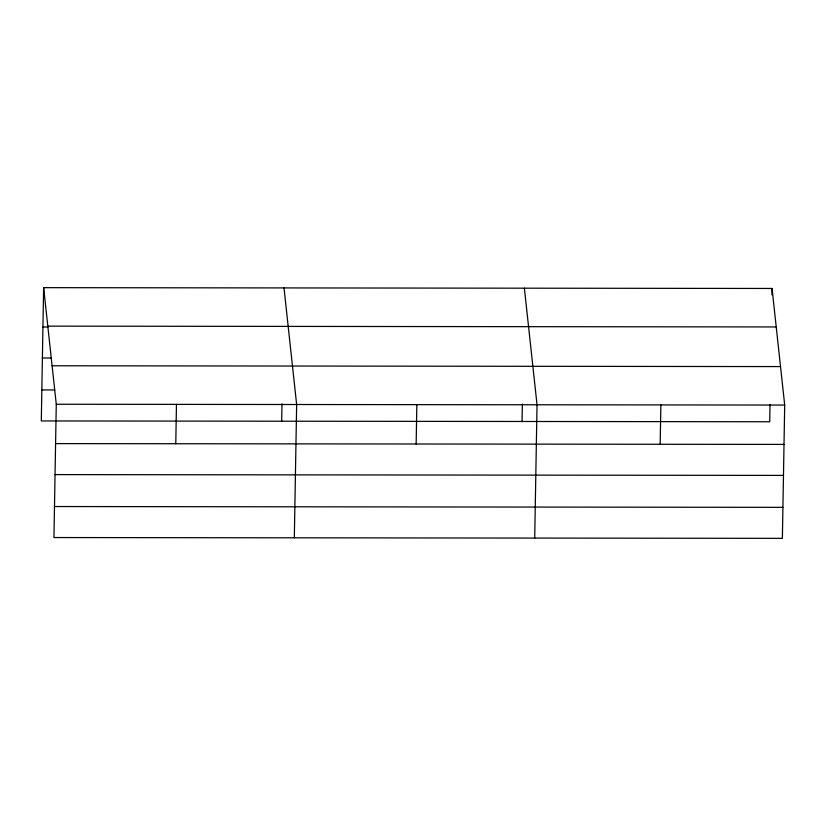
<?xml version="1.0" encoding="UTF-8"?>
<svg xmlns="http://www.w3.org/2000/svg" width="826" height="826" viewBox="0 0 826 826"><rect width="100%" height="100%" fill="white"/><g stroke="black" fill="none" stroke-linecap="round" stroke-linejoin="round"><path stroke-width="1.24" d="M43.623 287.655L56.271 404.244L53.948 537.54L782.377 538.346L784.7 405.06L772.052 288.46L43.623 287.655L41.3 420.94L769.729 421.756L770.028 404.389M175.773 443.727L176.465 404.379M281.687 421.208L281.986 403.852M294.324 537.809L296.648 404.513L284.01 287.923M416.159 443.996L416.841 404.647M522.063 421.477L522.362 404.12M534.711 538.067L537.034 404.781L524.386 288.191M660.18 444.264L660.862 404.916M771.949 294.81L772.052 288.46M47.794 326.136L776.233 326.941M42.942 327.003L48.053 327.013M42.394 358.009L51.346 358.019M52.1 365.773L780.529 366.579M41.837 389.944L54.63 389.955M56.271 404.244L784.7 405.06M55.579 443.603L784.008 444.409M55.043 474.599L783.471 475.404M54.485 506.534L782.914 507.35"/></g></svg>
